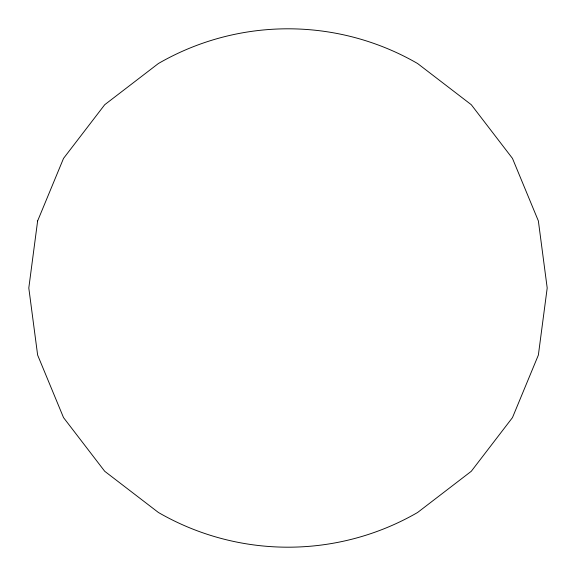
<?xml version="1.0" encoding="UTF-8"?>
<svg xmlns="http://www.w3.org/2000/svg" width="576" height="576" viewBox="0 0 576 576"><rect width="100%" height="100%" fill="white"/><g stroke="black" fill="none" stroke-linecap="round" stroke-linejoin="round"><path stroke-width="0.86" d="M37.634 220.918L28.8 288L37.634 355.082L63.526 417.6L104.717 471.283L158.4 512.474A256.982 254.347 0 0 0 417.607 512.482L471.283 471.283L512.474 417.6L538.366 355.082L547.2 288L538.366 220.918L512.474 158.4L471.283 104.717L417.6 63.526A256.982 254.347 0 0 0 158.393 63.518L104.717 104.717L63.526 158.4L37.634 220.918"/></g></svg>
